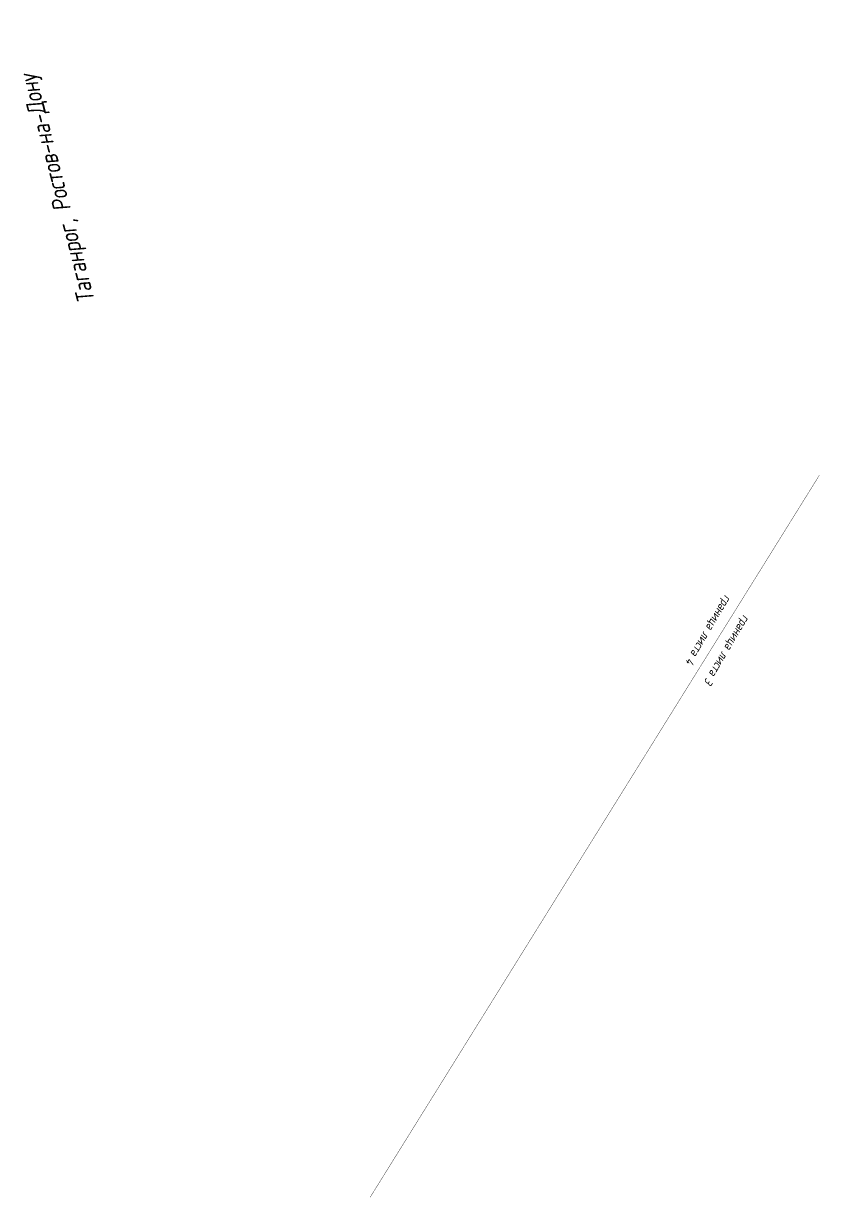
# Model space of a CAD drawing. Header units: metres. Extents: x 6220820 to 6240575, y 5208779 to 5219416.
# Drawn here: x 6236462.6 to 6236691.4, y 5214536.2 to 5214873.5 of the extents above; entities that cross this region are included whole.
import ezdxf

# ---------------------------------------------------------------- set-up
doc = ezdxf.new("R2010")
doc.units = ezdxf.units.M
doc.layers.add('!Границы листов', color=10, linetype='Continuous')
doc.layers.add('000_Направления', color=7, linetype='Continuous')
doc.styles.add('M', font='romand.shx', dxfattribs={"width": 0.8, "oblique": 10, "height": 2})
doc.styles.add('М', font='romand.shx', dxfattribs={"width": 0.8, "oblique": 10, "height": 2.5})

msp = doc.modelspace()

# ---------------------------------------------------------------- linework, layer by layer
at = {"layer": '!Границы листов', "const_width": 0.1, "elevation": -57.91}
msp.add_lwpolyline([(6236691.39, 5214743.7), (6236562.26, 5214536.22)], dxfattribs=at)
at = {"layer": '000_Направления', "flags": 128}
msp.add_lwpolyline([(6236468.02, 5214871.63, 0, 0, 0), (6236488.22, 5214793.91, 3.79, 0, 0), (6236495.16, 5214767.24, 0, 0, 0)], format="xyseb", dxfattribs=at)

# ---------------------------------------------------------------- texts
at = {"layer": '!Границы листов', "char_height": 2.5, "attachment_point": 1, "rotation": 239.519, "style": 'M'}
for s, width, insert in [('{\\C1;граница листа 4}', 33.902, (6236666.41, 5214708.21, -57.91)), ('{\\C1;граница листа 3}', 34.365, (6236671.71, 5214702.47, -57.91))]:
    msp.add_mtext_dynamic_manual_height_columns(s, width=width, gutter_width=12.5, heights=[0], dxfattribs=dict(at, insert=insert))
at = {"layer": '000_Направления', "insert": (6236469.81, 5214825.39), "char_height": 5, "width": 91.3044, "attachment_point": 2, "rotation": 104.5696, "style": 'М'}
msp.add_mtext('Таганрог, Ростов-на-Дону', dxfattribs=at)

doc.saveas('drawing.dxf')
